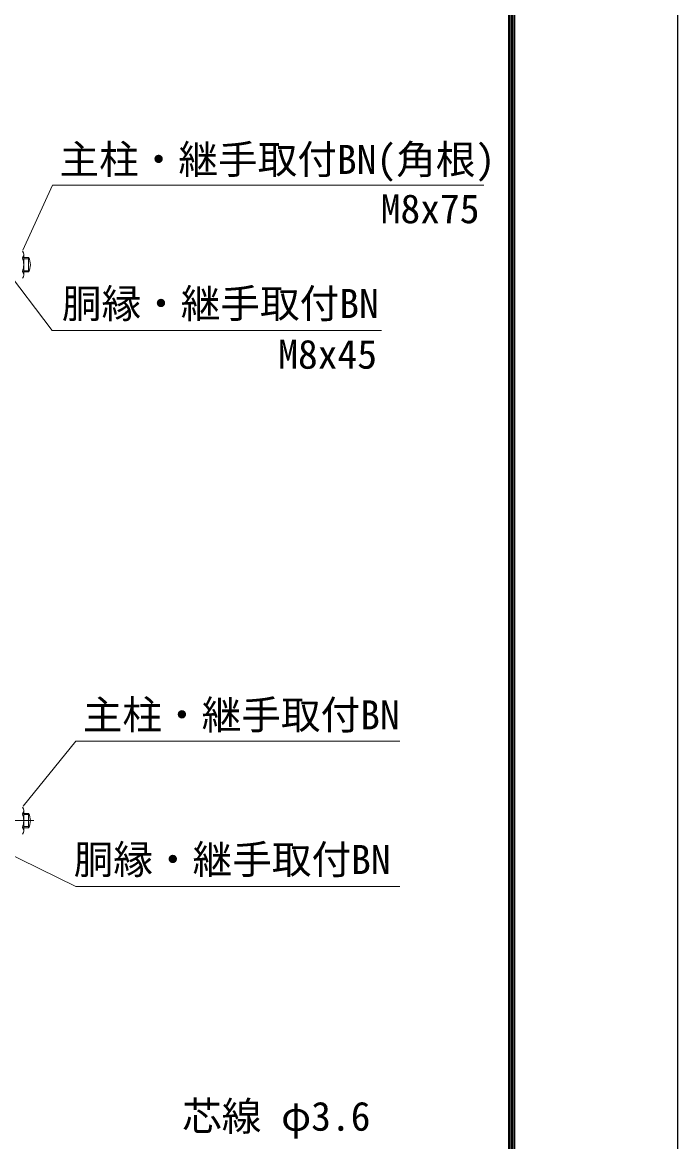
# Model space of a CAD drawing. Units: millimetres, scale not verified. Extents: x -4200 to 4200, y -2970 to 2970.
# Drawn here: x 3115 to 4200, y -740 to 1115 of the extents above; entities that cross this region are included whole.
import ezdxf
from ezdxf.enums import TextEntityAlignment as Align

# ---------------------------------------------------------------- set-up
doc = ezdxf.new("R2010")
doc.units = ezdxf.units.MM
doc.header["$LTSCALE"] = 10
doc.linetypes.add('USER1', pattern=[50.8, 31.75, -6.35, 6.35, -6.35])
for name, color, linetype, lineweight in [('0-2_D-BMK', 2, 'USER1', 13), ('0-6_D-STR3', 3, 'Continuous', 13), ('0-A_D-STR-TXT', 7, 'Continuous', 13), ('0-E_D-TTL', 7, 'Continuous', 25)]:
    doc.layers.add(name, color=color, linetype=linetype, lineweight=lineweight)
doc.styles.add('ＭＳ ゴシック', font='')
doc.styles.get('ＭＳ ゴシック').set_extended_font_data('MS Gothic')

msp = doc.modelspace()

# ---------------------------------------------------------------- linework, layer by layer
at = {"layer": '0-2_D-BMK'}
msp.add_line((2870.55, -207.68), (3134.49, -207.68), dxfattribs=at)
at = {"layer": '0-6_D-STR3'}
for p, q in [((3117.57, 730.93), (3117.57, 696.29)), ((3117.57, 725.59), (3125.67, 725.59)), ((3117.57, 723.56), (3126.64, 723.56)), ((3125.67, 725.59), (3125.67, 701.59)), ((3117.57, 703.62), (3126.64, 703.62)), ((3117.57, 701.59), (3125.67, 701.59)), ((3117.57, -190.35), (3117.57, -224.98)), ((3117.57, -195.68), (3125.67, -195.68)), ((3117.57, -197.71), (3126.64, -197.71)), ((3125.67, -195.68), (3125.67, -219.68)), ((3117.57, -217.65), (3126.64, -217.65)), ((3117.57, -219.68), (3125.67, -219.68))]:
    msp.add_line(p, q, dxfattribs=at)
for centre, radius, start, end in [((3109.04, 730.47), 8.55, 318.83491, 41.16509), ((3086.39, 713.59), 31.18, 338.85295, 21.14705), ((3103.17, 713.59), 25.5, 331.92751, 28.07249), ((3109.03, 696.72), 8.55, 318.86505, 41.13495), ((3109.04, -190.81), 8.55, 318.83491, 41.16509), ((3086.39, -207.68), 31.18, 338.85295, 21.14705), ((3103.17, -207.68), 25.5, 331.92751, 28.07249), ((3109.03, -224.56), 8.55, 318.86505, 41.13495)]:
    msp.add_arc(centre, radius, start, end, dxfattribs=at)
at = {"layer": '0-A_D-STR-TXT'}
for p, q in [((3165.4, 845.55), (3116.3, 737.91)), ((3165.4, 845.55), (3879.5, 845.55)), ((3164.52, 604.49), (3083.82, 711.99)), ((3164.52, 604.49), (3710.05, 604.49)), ((3203.91, -75.73), (3116.73, -183.63)), ((3203.91, -75.73), (3740.05, -75.73)), ((3203.91, -316.86), (3081.42, -256.56)), ((3203.91, -316.86), (3740.05, -316.86))]:
    msp.add_line(p, q, dxfattribs=at)
at = {"layer": '0-E_D-TTL', "color": 2}
msp.add_lwpolyline([(-4199.93, 2969.97), (4200.07, 2969.97), (4200.07, -2970.03), (-4199.93, -2970.03)], close=True, dxfattribs=at)
at = {"layer": '0-E_D-TTL'}
for points in [[(-3929.93, 2749.97), (3930.07, 2749.97), (3930.07, -2750.03), (-3929.93, -2750.03)], [(-3927.43, 2747.47), (3927.57, 2747.47), (3927.57, -2747.53), (-3927.43, -2747.53)], [(-3924.93, 2744.97), (3925.07, 2744.97), (3925.07, -2745.03), (-3924.93, -2745.03)], [(-3922.43, 2742.47), (3922.57, 2742.47), (3922.57, -2742.53), (-3922.43, -2742.53)], [(-3919.93, 2739.97), (3920.07, 2739.97), (3920.07, -2740.03), (-3919.93, -2740.03)]]:
    msp.add_lwpolyline(points, close=True, dxfattribs=at)

# ---------------------------------------------------------------- texts
at = {"layer": '0-A_D-STR-TXT', "style": 'ＭＳ ゴシック'}
for s, p in [('主柱・継手取付BN(角根)', (3176.95, 849.62)), ('M8x75', (3708.6, 767.9)), ('胴縁・継手取付BN', (3180.84, 610.84)), ('M8x45', (3538.93, 526.84)), ('主柱・継手取付BN', (3215.46, -70.86)), ('胴縁・継手取付BN', (3200.43, -310.54)), ('芯線 φ3.6', (3379.87, -735.97))]:
    msp.add_text(s, height=48.09, dxfattribs=at).set_placement(p, align=Align.BOTTOM_LEFT)

doc.saveas('drawing.dxf')
